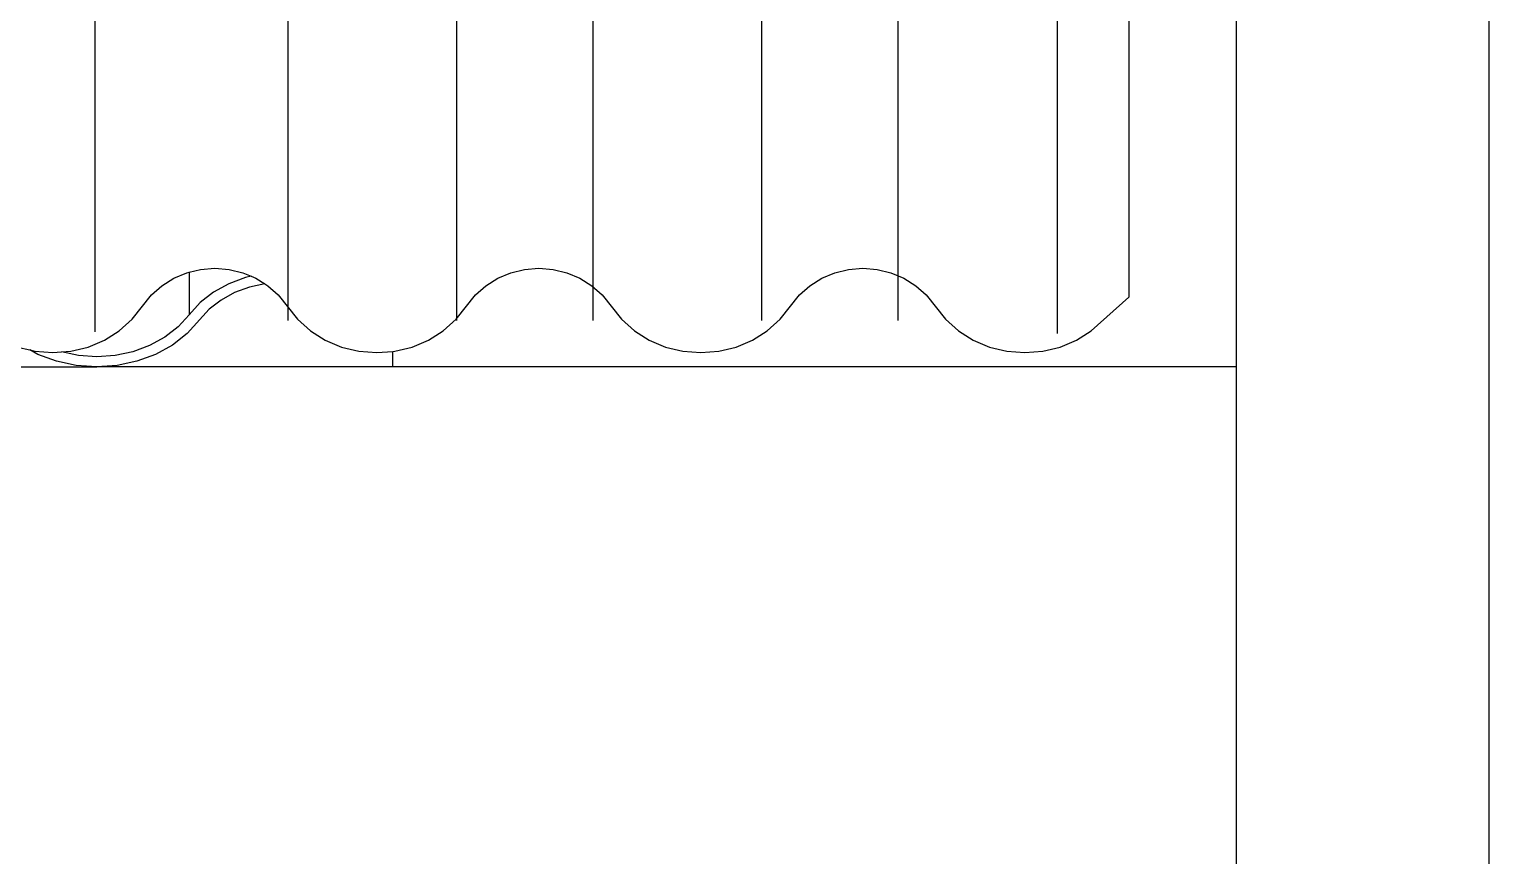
# Model space of a CAD drawing. Header units: millimetres. Extents: x 3212 to 6878, y 1640 to 3386.
# Drawn here: x 3320.039 to 3320.904, y 1648.472 to 1648.962 of the extents above; entities that cross this region are included whole.
import ezdxf

# ---------------------------------------------------------------- set-up
doc = ezdxf.new("R2010")
doc.units = ezdxf.units.MM
doc.header["$LTSCALE"] = 0.8
doc.layers.add('A-PEN-B', color=5, linetype='Continuous')
doc.layers.add('A-PEN-C', color=4, linetype='Continuous')

msp = doc.modelspace()

# ---------------------------------------------------------------- linework, layer by layer
at = {"layer": 'A-PEN-B', "ltscale": 0.05}
for p, q in [((3320.75485, 1648.76157), (3320.75488, 1649.45156)), ((3320.90438, 1649.45156), (3320.90438, 1648.45157)), ((3320.75488, 1648.45157), (3320.75485, 1648.76157))]:
    msp.add_line(p, q, dxfattribs=at)
at = {"layer": 'A-PEN-C', "ltscale": 0.05}
for p, q in [((3320.69112, 1649.01673), (3320.69112, 1648.80286)), ((3320.19272, 1649.00268), (3320.19272, 1648.78896)), ((3320.29268, 1649.00268), (3320.29268, 1648.78896)), ((3320.3735, 1649.00268), (3320.3735, 1648.78896)), ((3320.47346, 1649.00268), (3320.47346, 1648.78896)), ((3320.55428, 1649.00268), (3320.55428, 1648.78896)), ((3320.0783, 1648.99592), (3320.0783, 1648.78227)), ((3320.64856, 1648.99504), (3320.64856, 1648.78139)), ((3320.11809, 1648.80964), (3320.12512, 1648.81406)), ((3320.12512, 1648.81406), (3320.13285, 1648.81732)), ((3320.13285, 1648.81732), (3320.13426, 1648.81766)), ((3320.13426, 1648.81766), (3320.14105, 1648.81931)), ((3320.13426, 1648.81766), (3320.13426, 1648.79251)), ((3320.14105, 1648.81931), (3320.14949, 1648.81998)), ((3320.14949, 1648.81998), (3320.15792, 1648.81931)), ((3320.16765, 1648.81449), (3320.15771, 1648.81083)), ((3320.15792, 1648.81931), (3320.16612, 1648.81732)), ((3320.16612, 1648.81732), (3320.17109, 1648.81523)), ((3320.17109, 1648.81523), (3320.16765, 1648.81449)), ((3320.17109, 1648.81523), (3320.17385, 1648.81406)), ((3320.17385, 1648.81406), (3320.17906, 1648.81078)), ((3320.31008, 1648.80964), (3320.31711, 1648.81406)), ((3320.31711, 1648.81406), (3320.32484, 1648.81732)), ((3320.32484, 1648.81732), (3320.33304, 1648.81931)), ((3320.33304, 1648.81931), (3320.34148, 1648.81998)), ((3320.34148, 1648.81998), (3320.34992, 1648.81931)), ((3320.34992, 1648.81931), (3320.35811, 1648.81732)), ((3320.35811, 1648.81732), (3320.36584, 1648.81406)), ((3320.36584, 1648.81406), (3320.37287, 1648.80964)), ((3320.50208, 1648.80964), (3320.50911, 1648.81406)), ((3320.50911, 1648.81406), (3320.51683, 1648.81732)), ((3320.51683, 1648.81732), (3320.52503, 1648.81931)), ((3320.52503, 1648.81931), (3320.53347, 1648.81998)), ((3320.53347, 1648.81998), (3320.54191, 1648.81931)), ((3320.54191, 1648.81931), (3320.5501, 1648.81732)), ((3320.5501, 1648.81732), (3320.55783, 1648.81406)), ((3320.55783, 1648.81406), (3320.56486, 1648.80964)), ((3320.10054, 1648.78984), (3320.11196, 1648.80417)), ((3320.11196, 1648.80417), (3320.11809, 1648.80964)), ((3320.14867, 1648.80584), (3320.14078, 1648.79968)), ((3320.15771, 1648.81083), (3320.14867, 1648.80584)), ((3320.16124, 1648.80561), (3320.15322, 1648.80119)), ((3320.17006, 1648.80887), (3320.16124, 1648.80561)), ((3320.17906, 1648.81078), (3320.17006, 1648.80887)), ((3320.17906, 1648.81078), (3320.18088, 1648.80964)), ((3320.18088, 1648.80964), (3320.18701, 1648.80417)), ((3320.18701, 1648.80417), (3320.19843, 1648.78984)), ((3320.29253, 1648.78984), (3320.30395, 1648.80417)), ((3320.30395, 1648.80417), (3320.31008, 1648.80964)), ((3320.37287, 1648.80964), (3320.379, 1648.80417)), ((3320.379, 1648.80417), (3320.39042, 1648.78984)), ((3320.48452, 1648.78984), (3320.49594, 1648.80417)), ((3320.49594, 1648.80417), (3320.50208, 1648.80964)), ((3320.56486, 1648.80964), (3320.57099, 1648.80417)), ((3320.57099, 1648.80417), (3320.58241, 1648.78984)), ((3320.66882, 1648.78298), (3320.69112, 1648.80286)), ((3320.14622, 1648.79572), (3320.13319, 1648.78139)), ((3320.14078, 1648.79968), (3320.13426, 1648.79251)), ((3320.15322, 1648.80119), (3320.14622, 1648.79572)), ((3320.09285, 1648.78298), (3320.10054, 1648.78984)), ((3320.13426, 1648.79251), (3320.12775, 1648.78535)), ((3320.19843, 1648.78984), (3320.20612, 1648.78298)), ((3320.28484, 1648.78298), (3320.29253, 1648.78984)), ((3320.39042, 1648.78984), (3320.39811, 1648.78298)), ((3320.47683, 1648.78298), (3320.48452, 1648.78984)), ((3320.58241, 1648.78984), (3320.5901, 1648.78298)), ((3320.07435, 1648.77335), (3320.08404, 1648.77743)), ((3320.08404, 1648.77743), (3320.09285, 1648.78298)), ((3320.11986, 1648.77918), (3320.11082, 1648.7742)), ((3320.12775, 1648.78535), (3320.11986, 1648.77918)), ((3320.13319, 1648.78139), (3320.12441, 1648.77453)), ((3320.20612, 1648.78298), (3320.21493, 1648.77743)), ((3320.21493, 1648.77743), (3320.22462, 1648.77335)), ((3320.26634, 1648.77335), (3320.27603, 1648.77743)), ((3320.27603, 1648.77743), (3320.28484, 1648.78298)), ((3320.39811, 1648.78298), (3320.40693, 1648.77743)), ((3320.40693, 1648.77743), (3320.41661, 1648.77335)), ((3320.45833, 1648.77335), (3320.46802, 1648.77743)), ((3320.46802, 1648.77743), (3320.47683, 1648.78298)), ((3320.5901, 1648.78298), (3320.59892, 1648.77743)), ((3320.59892, 1648.77743), (3320.6086, 1648.77335)), ((3320.65032, 1648.77335), (3320.66001, 1648.77743)), ((3320.66001, 1648.77743), (3320.66882, 1648.78298)), ((3320.03263, 1648.77335), (3320.03988, 1648.77159)), ((3320.04462, 1648.76898), (3320.03988, 1648.77159)), ((3320.03988, 1648.77159), (3320.04291, 1648.77086)), ((3320.04291, 1648.77086), (3320.05349, 1648.77002)), ((3320.05567, 1648.7649), (3320.04462, 1648.76898)), ((3320.05349, 1648.77002), (3320.05858, 1648.77042)), ((3320.05858, 1648.77042), (3320.06407, 1648.77086)), ((3320.06863, 1648.76829), (3320.05858, 1648.77042)), ((3320.06407, 1648.77086), (3320.07435, 1648.77335)), ((3320.07948, 1648.76753), (3320.06863, 1648.76829)), ((3320.09034, 1648.76829), (3320.07948, 1648.76753)), ((3320.10088, 1648.77053), (3320.09034, 1648.76829)), ((3320.11082, 1648.7742), (3320.10088, 1648.77053)), ((3320.11435, 1648.76898), (3320.10329, 1648.7649)), ((3320.12441, 1648.77453), (3320.11435, 1648.76898)), ((3320.22462, 1648.77335), (3320.2349, 1648.77086)), ((3320.2349, 1648.77086), (3320.24548, 1648.77002)), ((3320.24548, 1648.77002), (3320.25488, 1648.77076)), ((3320.25488, 1648.77076), (3320.25606, 1648.77086)), ((3320.25488, 1648.76157), (3320.25488, 1648.77076)), ((3320.25606, 1648.77086), (3320.26634, 1648.77335)), ((3320.41661, 1648.77335), (3320.42689, 1648.77086)), ((3320.42689, 1648.77086), (3320.43747, 1648.77002)), ((3320.43747, 1648.77002), (3320.44805, 1648.77086)), ((3320.44805, 1648.77086), (3320.45833, 1648.77335)), ((3320.6086, 1648.77335), (3320.61888, 1648.77086)), ((3320.61888, 1648.77086), (3320.62946, 1648.77002)), ((3320.62946, 1648.77002), (3320.64004, 1648.77086)), ((3320.64004, 1648.77086), (3320.65032, 1648.77335)), ((3319.86035, 1648.76157), (3320.07948, 1648.76157)), ((3320.0674, 1648.76241), (3320.05567, 1648.7649)), ((3320.07948, 1648.76157), (3320.0674, 1648.76241)), ((3320.09156, 1648.76241), (3320.07948, 1648.76157)), ((3320.25488, 1648.76157), (3320.07948, 1648.76157)), ((3320.10329, 1648.7649), (3320.09156, 1648.76241)), ((3320.75485, 1648.76157), (3320.25488, 1648.76157))]:
    msp.add_line(p, q, dxfattribs=at)

doc.saveas('drawing.dxf')
